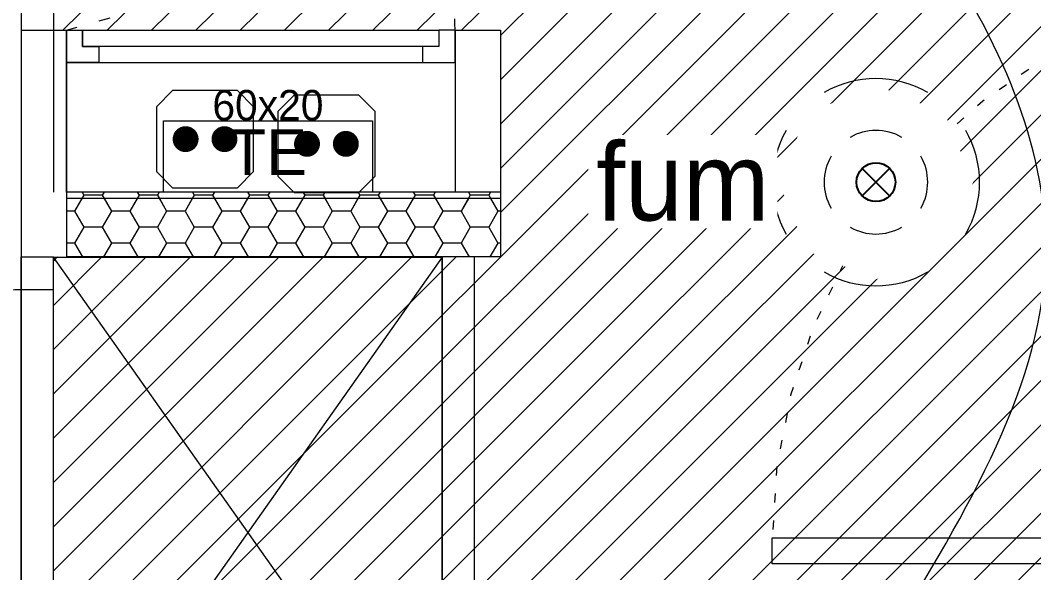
# Model space of a CAD drawing. Header units: centimetres. Extents: x 2666 to 9670, y 1889 to 5633.
# Drawn here: x 4202.9 to 4359.3, y 4426.7 to 4512 of the extents above; entities that cross this region are included whole.
import ezdxf

# ---------------------------------------------------------------- set-up
doc = ezdxf.new("R2010")
doc.units = ezdxf.units.CM
doc.header["$LTSCALE"] = 12.7
for name, pattern in [('Style de ligne -1', [0.83328, 0.41656, -0.41672]), ('Style de ligne -18', [0.328084, 0.109361, -0.218723]), ('Style de ligne -5', [0.41656, 0.13885, -0.27771])]:
    doc.linetypes.add(name, pattern=pattern)
for name, color, linetype, lineweight in [('B Faux plafonds-1', 7, 'Continuous', 5), ('B GÈnÈral', 7, 'Continuous', 5), ('B Général', 7, 'Continuous', 5), ('C ANNOTATIONS-prestations', 7, 'Continuous', 5), ('F REMPLISSAGE-TE', 7, 'Continuous', 13), ('F REMPLISSAGE-TE-1', 7, 'Continuous', 5), ('prlm-ELEC-CFO', 1, 'Continuous', 25), ('prlm-ELEC-SSI', 1, 'Continuous', 25)]:
    doc.layers.add(name, color=color, linetype=linetype, lineweight=lineweight)
doc.styles.add('Eurostile', font='')
doc.styles.add('prlm-elec-ssi', font='comic.ttf', dxfattribs={"height": 12})
doc.styles.get('Eurostile').set_extended_font_data('Eurostile')
pattern_1 = [(180, (107.5736, 81.019), (-4.2613636, -2.4602994), [2.840909, -5.681818]), (300, (107.5736, 81.019), (4.2613636, -2.4602994), [2.840909, -5.681818]), (240, (104.7327, 76.0983), (-9e-09, -4.9205988), [2.840909, -5.681818])]

# ---------------------------------------------------------------- blocks, each defined once
blk = doc.blocks.new('xi.FUM')
at = {"color": 0}
blk.add_wipeout([(-10.61, -10.61), (-15, 0), (-10.61, 10.61), (0, 15), (10.61, 10.61), (15, 0), (10.61, -10.61), (0, -15)], dxfattribs=at).dxf.layer = 'prlm-ELEC-SSI'
at = {"layer": 'prlm-ELEC-SSI', "color": 0}
for points in [[(-2.12, 2.12), (2.12, -2.12)], [(2.12, 2.12), (-2.12, -2.12)]]:
    blk.add_lwpolyline(points, dxfattribs=at)
blk.add_circle((0, 0), 3, dxfattribs=at)
at = {"layer": 'prlm-ELEC-SSI', "color": 0, "lineweight": 13}
for radius, start, end in [(16, 60, 120), (16, 150, 210), (8, 60, 120), (16, 330, 30), (8, 150, 210), (8, 330, 30), (8, 240, 300), (16, 240, 300)]:
    blk.add_arc((0, 0), radius, start, end, dxfattribs=at)
blk = doc.blocks.new('xi.PCGTL')
at = {"layer": 'prlm-ELEC-CFO', "color": 0, "lineweight": 0}
blk.add_lwpolyline([(-7.5, -5), (-5, -7.5), (5, -7.5), (7.5, -5), (7.5, 5), (5, 7.5), (-5, 7.5), (-7.5, 5)], close=True, dxfattribs=at)
at = {"layer": 'prlm-ELEC-CFO', "color": 0, "linetype": 'ByBlock', "lineweight": 5, "const_width": 2}
for points in [[(-4, 0, 1), (-2, 0, 1)], [(2, 0, 1), (4, 0, 1)]]:
    blk.add_lwpolyline(points, format="xyb", close=True, dxfattribs=at)
blk = doc.blocks.new('PL 60.85')
at = {"layer": 'B Général', "color": 7, "linetype": 'Continuous', "lineweight": 5}
for p, q in [((-42.5, 42.83), (42.5, -17.27)), ((42.5, 42.73), (-42.5, -17.27))]:
    blk.add_line(p, q, dxfattribs=at)
at = {"layer": 'B Général', "color": 7, "linetype": 'Style de ligne -1', "lineweight": 5}
blk.add_line((36.08, -37.76), (-38.5, -22.27), dxfattribs=at)
at = {"layer": 'B Général', "color": 7, "linetype": 'Continuous', "lineweight": 5, "flags": 128}
for points in [[(42.5, -17.27), (42.5, 42.73), (-42.5, 42.73), (-42.5, -17.27)], [(-37.5, -17.27), (-37.5, -22.27), (-42.5, -22.27), (-42.5, -17.27)], [(42.5, -17.27), (42.5, -22.27), (37.5, -22.27), (37.5, -17.27)]]:
    blk.add_lwpolyline(points, close=True, dxfattribs=at)
at = {"layer": 'B Général', "color": 252, "linetype": 'Continuous', "lineweight": 5, "true_color": 0x888888, "flags": 128}
blk.add_lwpolyline([(42.5, -17.27), (42.5, -22.27), (-42.5, -22.27), (-42.5, -17.27)], close=True, dxfattribs=at)
at = {"layer": 'B Général', "color": 7, "linetype": 'Style de ligne -1', "lineweight": 5}
blk.add_arc((-47.5, -22.27), 85, 349.5013, 360, dxfattribs=at)
at = {"layer": 'B Général', "color": 7, "insert": (-38.72, 29.74), "char_height": 7.059, "attachment_point": 1, "line_spacing_factor": 0.894142, "style": 'Eurostile'}
blk.add_mtext('PL', dxfattribs=at)
at = {"layer": 'C ANNOTATIONS-prestations', "insert": (-38.72, 15.5), "char_height": 4.706, "attachment_point": 4, "line_spacing_factor": 0.894142, "style": 'Eurostile'}
blk.add_mtext('60*85', dxfattribs=at)
blk = doc.blocks.new('Groupe-12-1')
at = {"layer": 'B Général', "flags": 128}
for points in [[(-31.46, -5.77), (-31.46, -0.77), (-28.96, -0.77), (-28.96, -3.27), (-26.46, -3.27), (-26.46, -5.77)], [(26.04, -0.77), (26.04, -3.27), (-28.96, -3.27), (-28.96, -0.77)], [(28.54, -5.77), (28.54, -0.77), (26.04, -0.77), (26.04, -3.27), (23.54, -3.27), (23.54, -5.77)]]:
    blk.add_lwpolyline(points, close=True, dxfattribs=at)
blk = doc.blocks.new('TE')
at = {"layer": 'B Général', "color": 7, "linetype": 'Style de ligne -5', "lineweight": 5}
blk.add_line((-31.46, -0.77), (26.39, 15.56), dxfattribs=at)
at = {"layer": 'B Général', "flags": 128}
blk.add_lwpolyline([(28.54, -5.77), (28.54, -25.77), (-31.46, -25.77), (-31.46, -5.77)], close=True, dxfattribs=at)
at = {"layer": 'B Général', "color": 7, "flags": 128}
blk.add_lwpolyline([(15.79, -14.77), (15.79, -25.77), (-16.46, -25.77), (-16.46, -14.77)], close=True, dxfattribs=at)
at = {"layer": 'B Général', "color": 7, "linetype": 'Style de ligne -5', "lineweight": 5}
blk.add_arc((-34.54, -0.77), 63.08, 359.9968, 14.9984, dxfattribs=at)
at = {"layer": 'B Général', "color": 7}
blk.add_blockref('Groupe-12-1', (0, 0), dxfattribs=at)
at = {"layer": 'B Général', "insert": (-0.34, -16.07), "char_height": 7.059, "width": 32.25, "attachment_point": 2, "line_spacing_factor": 0.894142, "style": 'Eurostile'}
blk.add_mtext('TE ', dxfattribs=at)
at = {"layer": 'C ANNOTATIONS-prestations', "insert": (-0.34, -14.77), "char_height": 4.706, "width": 32.25, "attachment_point": 8, "line_spacing_factor": 0.894142, "style": 'Eurostile'}
blk.add_mtext('60x20', dxfattribs=at)

msp = doc.modelspace()

# ---------------------------------------------------------------- hatches: boundary and pattern name
at = {"layer": 'B Faux plafonds-1', "linetype": 'Continuous', "lineweight": 5, "true_color": 0xaaaaaa}
h = msp.add_hatch(dxfattribs=at)
h.set_pattern_fill('F_P__SOFFITE', color=253, style=0, pattern_type=2)
h.set_pattern_definition([(45, (0, 0.2205), (-3.5277778, 3.3072917), [])])
h.paths.add_polyline_path([(4208, 4475.44), (4208, 4390.44), (4273, 4390.44), (4273, 4300.44), (4401.96, 4300.44), (4401.96, 4628.44), (4208, 4628.44), (4208, 4510.43), (4277, 4510.43), (4277, 4475.44)])
at = {"layer": 'B GÈnÈral', "linetype": 'Continuous', "lineweight": 5}
h = msp.add_hatch(dxfattribs=at)
h.set_pattern_fill('PSE', angle=180, style=0, pattern_type=2)
h.set_pattern_definition(pattern_1)
h.paths.add_polyline_path([(4277, 4485.44), (4277, 4475.44), (4209.99, 4475.44), (4209.99, 4485.44)])
at = {"layer": 'F REMPLISSAGE-TE-1', "linetype": 'Continuous', "lineweight": 5}
h = msp.add_hatch(dxfattribs=at)
h.set_pattern_fill('PSE', angle=180, style=0, pattern_type=2)
h.set_pattern_definition(pattern_1)
h.paths.add_polyline_path([(4277, 4484.44), (4277, 4485.44), (4209.99, 4485.44), (4209.99, 4484.44)])
h = msp.add_hatch(dxfattribs=at)
h.set_pattern_fill('PSE', angle=180, style=0, pattern_type=2)
h.set_pattern_definition(pattern_1)
h.paths.add_polyline_path([(4277, 4475.44), (4277, 4484.44), (4209.99, 4484.44), (4209.99, 4475.44)])

# ---------------------------------------------------------------- linework, layer by layer
at = {"layer": 'B Général', "color": 7, "linetype": 'Continuous', "lineweight": 13}
for p, q in [((4203, 4525.44), (4203, 4485.44)), ((4208, 4525.44), (4208, 4485.44)), ((4277, 4485.44), (4209.99, 4485.44)), ((4277, 4485.44), (4277, 4475.44)), ((4277, 4475.44), (4209.99, 4475.44)), ((4268, 4390.39), (4268, 4475.39)), ((4273, 4385.39), (4273, 4475.39))]:
    msp.add_line(p, q, dxfattribs=at)
at = {"layer": 'B Général', "color": 7, "linetype": 'Continuous', "lineweight": 5}
for p, q in [((4203, 4525.44), (4203, 4485.44)), ((4208, 4525.44), (4208, 4485.44)), ((4203, 4510.43), (4203, 4475.44)), ((4203, 4510.43), (4203, 4475.44)), ((4203, 4510.43), (4210, 4510.43)), ((4210, 4510.43), (4210, 4475.44)), ((4210, 4510.43), (4210, 4475.44)), ((4270, 4510.43), (4270, 4485.44)), ((4270, 4510.43), (4270, 4485.44)), ((4270, 4510.43), (4277, 4510.43)), ((4277, 4510.43), (4277, 4485.44)), ((4277, 4510.43), (4277, 4485.44)), ((4203, 4380.44), (4203, 4475.44)), ((4268, 4390.39), (4268, 4475.39)), ((4273, 4385.39), (4273, 4475.39))]:
    msp.add_line(p, q, dxfattribs=at)
at = {"layer": 'B Général', "linetype": 'Style de ligne -18', "lineweight": 5, "flags": 128}
msp.add_lwpolyline([(4401.96, 4517.07), (4391.13, 4516.34), (4380.48, 4514.17), (4370.2, 4510.6), (4360.46, 4505.68), (4351.44, 4499.5), (4343.27, 4492.17), (4336.12, 4483.81), (4330.08, 4474.57), (4325.28, 4464.6), (4321.79, 4454.07), (4319.67, 4443.16), (4318.96, 4432.07)], dxfattribs=at)
at = {"layer": 'B Général', "flags": 128}
msp.add_lwpolyline([(4401.96, 4428.07), (4318.96, 4428.07), (4318.96, 4432.07), (4401.96, 4432.07)], close=True, dxfattribs=at)
at = {"layer": 'F REMPLISSAGE-TE', "color": 7, "linetype": 'Continuous', "lineweight": 5}
msp.add_line((4277, 4484.44), (4209.99, 4484.44), dxfattribs=at)
msp.add_line((4277, 4484.44), (4209.99, 4484.44), dxfattribs=at)
at = {"layer": 'prlm-ELEC-CFO', "lineweight": 13}
msp.add_spline([(4334.4, 4412.45), (4361, 4472.25), (4310.22, 4566.85)], degree=3, dxfattribs=at)

# ---------------------------------------------------------------- block references
at = {"layer": 'B Général', "color": 7}
msp.add_blockref('TE', (4241.45, 4511.21), dxfattribs=at)
at = {"layer": 'B Général', "color": 7, "xscale": -1, "rotation": 270}
msp.add_blockref('PL 60.85', (4225.27, 4432.89), dxfattribs=at)
at = {"layer": 'prlm-ELEC-CFO'}
for p in [(4231.4, 4493.62), (4250.14, 4492.89)]:
    msp.add_blockref('xi.PCGTL', p, dxfattribs=at)

# ---------------------------------------------------------------- next in the draw order: block references
at = {"layer": 'prlm-ELEC-SSI'}
msp.add_blockref('xi.FUM', (4334.96, 4486.97), dxfattribs=at)

# ---------------------------------------------------------------- next in the draw order: texts
at = {"layer": 'prlm-ELEC-SSI', "lineweight": 20, "insert": (4305.15, 4486.97), "char_height": 12, "attachment_point": 5, "line_spacing_factor": 0.8, "style": 'prlm-elec-ssi', "bg_fill": 3, "box_fill_scale": 1.1, "bg_fill_color": 256, "bg_fill_transparency": 0}
msp.add_mtext('fum', dxfattribs=at)

doc.saveas('drawing.dxf')
